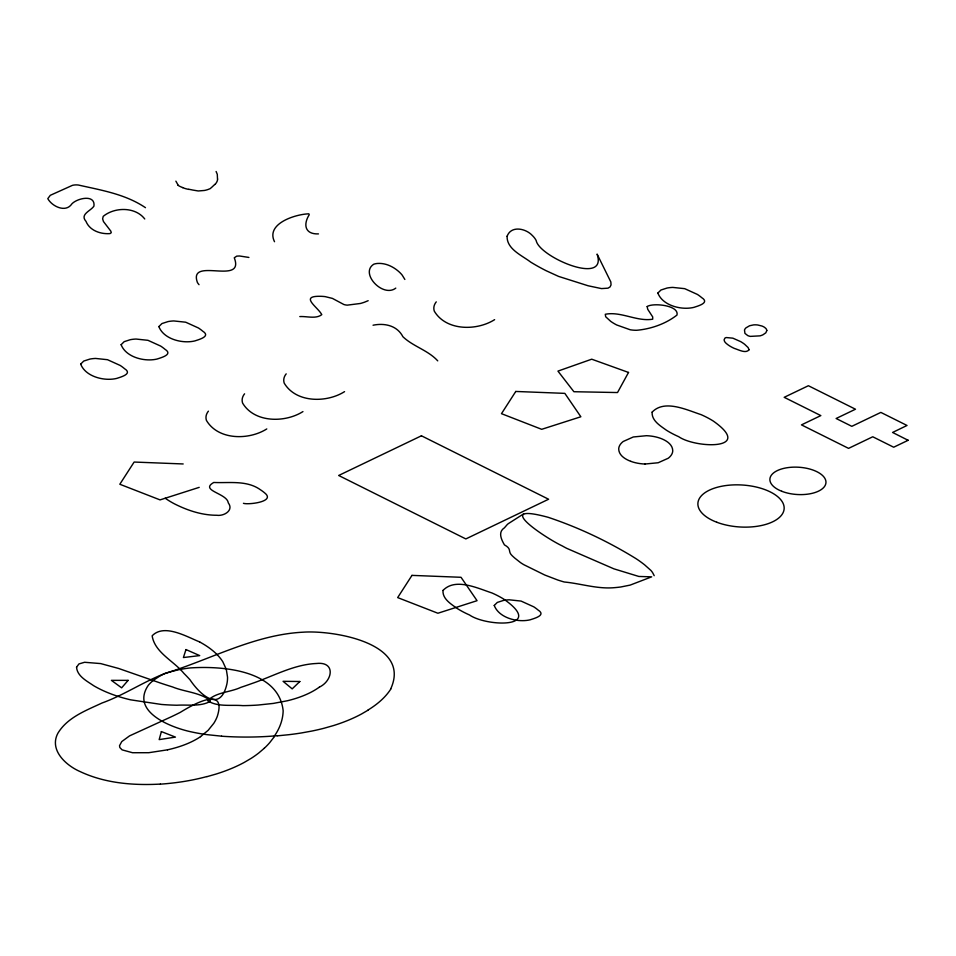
<?xml version="1.0" encoding="UTF-8"?>
<svg xmlns="http://www.w3.org/2000/svg" width="956" height="956" viewBox="0 0 956 956"><rect width="100%" height="100%" fill="white"/><g stroke="black" fill="none" stroke-linecap="round" stroke-linejoin="round"><path stroke-width="1.43" d="M217.502 179.071L217.287 174.315L216.104 171.483M390.681 688.953C411.952 642.695 332.557 630.1 303.315 632.179C254.451 634.569 210.798 659.425 164.826 673.514A90.33 43.928 3.6 0 0 159.174 676.478L154.251 679.716A74.448 36.209 3.6 0 0 148.347 685.225C130.124 711.945 171.435 727.767 191.821 731.985A94.859 46.139 3.6 0 0 206.914 734.638L221.577 736.168M273.906 737.243L269.712 742.645A172.964 84.116 3.6 0 1 264.25 748.297M214.753 184.448L213.26 185.846A35.503 17.268 3.6 0 0 212.567 186.54L210.26 188.583A6.573 3.191 3.6 0 1 209.376 188.965L208.145 189.455A20.172 9.811 3.6 0 1 204.369 190.471L198.251 190.973L192.634 190.029A23.267 11.317 3.6 0 0 190.722 189.623L188.834 189.3M264.25 748.297L258.968 752.814A161.552 78.571 3.6 0 1 251.129 758.371L244.27 762.398A158.971 77.317 3.6 0 1 215.781 774.145L206.998 776.654M319.471 687.077C332.796 680.696 335.783 661.313 316.436 663.488C293.456 664.528 272.95 676.406 251.571 683.636A349.442 169.953 3.6 0 1 240.828 687.364C230.396 692.311 215.554 692.204 207.703 700.76C217.586 707.237 231.46 704.62 242.884 705.636A127.244 61.889 3.6 0 0 258.12 705.038L273.273 703.425L287.374 700.76A95.182 46.294 3.6 0 0 319.435 687.065M200.497 736.634L208.145 730.324L213.774 723.345A127.244 61.889 3.6 0 0 217.359 716.175C227.158 684.544 191.702 705.313 180.29 712.363A349.442 169.953 3.6 0 1 170.981 716.916L129.55 735.881L121.759 741.581L119.524 745.716L119.847 747.544L122.129 749.874L132.549 752.731L148.766 752.707L167.527 749.827M368.275 710.045L361.774 713.845A158.959 77.305 3.6 0 1 333.333 725.616L324.012 728.257A161.528 78.559 3.6 0 1 311.453 731.137L301.367 732.965A172.94 84.104 3.6 0 1 288.951 734.686L277.264 735.857M523.601 513.886L508.245 523.697A27.509 13.372 3.6 0 0 506.907 524.94L505.796 526.23A104.335 50.74 3.6 0 1 504.326 527.891C497.718 532.145 501.422 539.686 504.433 544.872C512.368 549.27 507.278 551.182 512.201 555.747A157.071 76.384 3.6 0 0 514.914 558.196L520.375 562.498A51.54 25.071 3.6 0 0 523.924 564.745L544.765 575.022L557.85 580.041A119.082 57.91 3.6 0 0 564.207 581.989C580.28 583.495 596.114 588.8 612.533 587.809A74.066 36.017 3.6 0 0 620.791 586.984L630.171 585.096L651.669 576.838L638.847 576.456L613.919 568.844L566.729 548.338A114.708 55.783 3.6 0 1 562.248 545.912C545.625 538.12 490.834 501.816 548.17 517.304C578.822 527.533 608.231 541.514 635.728 558.471A121.316 58.997 3.6 0 1 638.823 560.539L639.899 561.303A176.824 85.992 3.6 0 1 644.631 564.853L650.905 570.445A39.997 19.455 3.6 0 1 652.661 572.74L654.203 575.679M266.784 428.933C248.847 440.31 218.267 440.334 206.448 420.449A37.607 18.284 3.6 0 1 208.408 411.164M302.944 411.594C285.019 422.958 254.439 422.982 242.609 403.097A37.607 18.284 3.6 0 1 244.581 393.812M344.554 391.637C326.629 403.002 296.037 403.026 284.219 383.141A37.607 18.284 3.6 0 1 286.191 373.856M494.622 319.651C476.697 331.015 446.117 331.039 434.299 311.154A37.607 18.284 3.6 0 1 436.259 301.869M908.2 440.262L893.693 447.217L872.756 436.773L848.57 448.376L801.475 424.882L820.822 415.597L784.195 397.314L808.382 385.722L855.477 409.216L836.13 418.501L851.82 426.328L880.846 412.406L907.017 425.468L892.581 432.459L908.2 440.334M368.168 300.698L364.571 302.168A45.745 22.251 3.6 0 1 360.352 303.482L347.279 305.143A7.851 3.824 3.6 0 1 343.849 304.498L332.425 298.403L325.219 296.635A20.984 10.205 3.6 0 0 320.224 296.3C299.097 295.894 317.966 307.163 321.778 314.655C315.91 319.22 306.84 316.125 299.802 316.579M199.207 487.357L160.046 499.892L119.823 484.25L134.127 462.047L183.182 463.959M395.784 288.115C382.89 298.093 359.492 273.141 373.784 264.214A10.002 4.864 3.6 0 1 377.656 263.45C385.662 262.924 393.394 266.652 399.202 271.958A57.133 27.784 3.6 0 1 402.225 275.173L404.854 279.451M160.369 784.087C133.254 785.581 105.041 783.299 80.184 771.612C66.06 765.505 48.971 750.113 57.85 733.312C67.398 717.37 85.98 710.535 101.981 703.019C123.479 695.287 142.528 682.357 163.691 673.992A90.342 43.94 3.6 0 1 170.622 671.745L178.031 669.905A74.472 36.22 3.6 0 1 190.208 667.933C221.911 665.794 278.77 669.833 283.155 710.738A176.358 85.777 3.6 0 1 273.583 737.172M373.055 325.219C384.718 322.805 397.206 325.602 402.894 336.715C413.207 346.586 428.037 350.195 437.74 360.866M644.965 464.03L658.17 462.752L668.256 458.235A31.93 15.523 3.6 0 0 672.749 450.885C672.737 444.325 666.105 440.441 660.68 438.386A24.736 12.034 3.6 0 0 646.495 435.697L633.29 436.976L623.204 441.493A31.93 15.523 3.6 0 0 618.711 448.842C618.723 455.403 625.355 459.286 630.781 461.342M318.468 233.897C304.51 234.447 303.279 224.146 309.23 214.742L308.848 213.833C295.715 214.156 265.445 223.525 274.515 241.713M243.445 503.31C247.915 504.947 275.89 501.876 264.836 493.045A56.308 27.389 3.6 0 0 260.57 489.866C246.923 479.984 229.404 483.222 213.762 482.469C199.29 490.619 227.098 493.248 228.245 502.796C234.172 510.528 223.692 516.371 216.773 515.26C201.955 515.272 187.484 510.444 174.374 503.812A85.658 41.658 3.6 0 1 165.233 498.231M248.895 257.439L239.454 255.981L236.741 256.136L234.28 257.797C245.178 286.095 187.89 256.112 197.426 282.522A47.848 23.267 3.6 0 0 199.015 284.685M182.644 187.555L181.628 187.137A15.762 7.66 3.6 0 1 178.055 185.321M145.467 207.679C125.379 194.116 101.515 190.256 78.404 185.034A8.652 4.206 3.6 0 0 72.405 185.356L50.31 195.311L47.8 198.633C51.887 206.305 65.761 213.164 71.867 203.879C77.125 198.203 95.528 193.972 93.939 206.114C90.748 211.001 79.611 214.24 85.98 221.35C89.745 230.671 100.679 234.316 110.012 233.599L111.243 232.714L110.872 231.209L103.463 221.541L102.627 218.864L103.212 216.355C114.493 207.01 135.202 206.556 144.75 218.972M199.649 641.93C186.575 636.66 164.121 623.36 152.147 635.8C154.752 652.637 173.849 660.955 183.934 673.406A349.442 169.953 3.6 0 1 189.993 679.764C199.708 694.247 219.784 713.415 226.739 684.651A127.244 61.889 3.6 0 0 227.528 677.147L226.297 669.367L222.796 661.731A95.182 46.294 3.6 0 0 199.625 641.942M178.198 185.273L175.88 181.15M200.545 736.658A95.182 46.294 3.6 0 1 167.515 749.815M277.168 735.69A176.358 85.765 3.6 0 1 221.565 736.216M390.837 688.977A147.941 71.951 3.6 0 1 368.096 709.973M206.878 776.559A147.941 71.951 3.6 0 1 160.405 784.159M217.633 179.083A29.6 14.388 3.6 0 1 214.921 184.508M188.774 189.407A21.02 10.217 3.6 0 1 182.56 187.615M644.965 464.03A24.736 12.034 3.6 0 1 630.781 461.342M76.552 667.18C77.173 676.239 87.02 681.102 93.676 685.703A95.182 46.294 3.6 0 0 130.602 699.828L161.433 704.452A127.244 61.889 3.6 0 0 176.908 705.229C187.842 704.512 200.605 706.89 210.38 701.298L210.463 700.772C200.163 692.347 184.795 692.001 172.582 686.958A349.442 169.953 3.6 0 1 160.5 683.074L118.568 668.447L100.667 663.583L84.582 662.281L78.954 663.93L76.552 667.18M766.796 330.537L765.84 332.796L763.019 334.755A17.184 8.353 3.6 0 1 760.032 335.855L750.293 336.381A7.6 3.693 3.6 0 1 747.723 335.568L744.939 333.381L744.497 330.035A16.694 8.126 3.6 0 1 745.991 327.848L749.612 325.745L753.507 324.909A9.608 4.672 3.6 0 1 757.809 325.004L761.92 326.02A11.484 5.593 3.6 0 1 764.453 327.287L765.696 328.302A10.468 5.091 3.6 0 1 766.796 330.537M749.098 349.729C745.847 353.959 738.51 349.633 734.339 348.414A36.448 17.734 3.6 0 1 729.5 345.845C727.313 344.363 721.983 340.993 724.959 338.077A4.039 1.972 3.6 0 1 726.345 337.552L732.846 338.161L740.685 341.627A46.163 22.454 3.6 0 1 744.652 344.291L748.07 347.518L749.098 349.729M647.176 306.541L647.726 309.29L652.697 316.914L652.709 319.185C637.078 321.897 620.838 311.094 605.279 314.285L605.686 316.759L610.705 321.359A56.942 27.688 3.6 0 0 616.656 324.956L630.219 329.772A17.806 8.664 3.6 0 0 636.684 330.274C650.952 329.019 665.651 323.881 676.968 315.074C679.453 305.275 653.056 302.598 647.176 306.541M507.11 236.24C506.608 249.074 521.904 255.371 530.664 262.087A212.447 103.32 3.6 0 0 546.211 270.751L558.579 276.404L588.119 285.772L601.503 288.593L608.004 288.162L610.036 286.943L611.039 284.924L610.848 281.996L597.094 254.081C607.992 286.525 539.232 256.997 536.185 240.565A43.163 20.996 3.6 0 0 532.241 235.415C525.836 228.484 511.197 225.21 507.11 236.24M80.686 364.093C85.431 376.592 104.096 381.444 116.62 378.433C120.85 377.011 132.98 373.892 124.507 368.669A56.308 27.389 3.6 0 0 120.241 365.479L107.514 359.707L95.6 358.44A22.203 10.803 3.6 0 0 89.864 359.086L83.758 361.057L80.686 364.093M121.125 344.698C125.869 357.197 144.535 362.049 157.059 359.038C161.289 357.616 173.418 354.485 164.946 349.263A56.308 27.389 3.6 0 0 160.68 346.084L147.953 340.312L136.039 339.045A22.203 10.803 3.6 0 0 130.303 339.691L124.196 341.662L121.125 344.698M158.875 326.594C163.607 339.093 182.285 343.945 194.809 340.934C199.027 339.511 211.168 336.381 202.696 331.158A56.308 27.389 3.6 0 0 198.418 327.98L185.703 322.208L173.777 320.941A22.203 10.803 3.6 0 0 168.053 321.586L161.946 323.558L158.875 326.594M443.01 590.45C442.293 598.97 451.316 604.216 457.315 608.554A87.617 42.614 3.6 0 0 469.563 614.995C486.365 626.73 545.756 628.737 504.218 599.412A87.617 42.614 3.6 0 0 491.982 592.971C477.594 588.275 455.343 577.448 443.01 590.45M494.24 605.459C498.972 617.958 517.65 622.81 530.174 619.799C534.404 618.377 546.533 615.246 538.061 610.024A56.308 27.389 3.6 0 0 533.795 606.845L521.068 601.073L509.154 599.806A22.203 10.803 3.6 0 0 503.418 600.452L497.311 602.423L494.24 605.459M657.871 293.05C662.604 305.55 681.281 310.401 693.805 307.39C698.023 305.968 710.165 302.849 701.692 297.627A56.308 27.389 3.6 0 0 697.414 294.436L684.699 288.664L672.785 287.409A22.203 10.803 3.6 0 0 667.049 288.043L660.943 290.015L657.871 293.05M652.147 412.12C651.43 420.64 660.453 425.898 666.452 430.236A87.617 42.614 3.6 0 0 678.688 436.677C695.502 448.412 754.882 450.419 713.355 421.094A87.617 42.614 3.6 0 0 701.118 414.653C686.731 409.945 664.48 399.13 652.147 412.12M161.373 731.591L159.174 739.609L175.438 737.1L161.373 731.591M185.978 649.566L183.409 657.537L199.696 655.601L185.978 649.566M628.522 372.446L617.516 392.546L573.899 391.721L557.946 371.107L591.716 359.193L628.522 372.446M515.774 391.458L501.482 413.673L541.694 429.316L580.854 416.768L564.841 393.37L515.774 391.458M411.976 575.381L397.672 597.596L437.896 613.238L477.056 600.691L461.031 577.293L411.976 575.381M128.116 680.373L121.639 687.842L111.398 680.361L128.116 680.373M299.837 681.509L292.189 688.87L283.084 681.317L299.837 681.509M421.429 435.793L338.675 475.479L465.835 538.933L548.589 499.235L421.429 435.793M781.769 491.276A28.083 13.659 3.6 0 0 825.853 483.449A28.083 13.659 3.6 0 0 786.143 467.89A28.083 13.659 3.6 0 0 781.769 491.276M716.809 522.251A43.211 21.02 3.6 0 0 784.051 509.572A43.211 21.02 3.6 0 0 722.174 486.15A43.211 21.02 3.6 0 0 716.809 522.251"/></g></svg>
